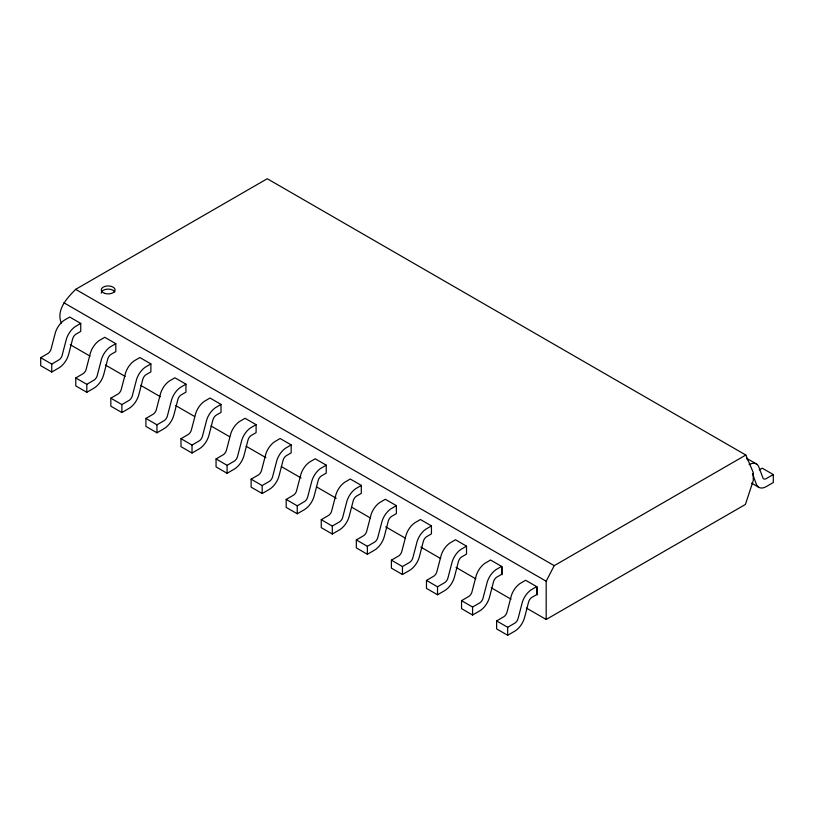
<?xml version="1.0" encoding="UTF-8"?>
<svg xmlns="http://www.w3.org/2000/svg" width="814" height="814" viewBox="0 0 814 814"><rect width="100%" height="100%" fill="white"/><g stroke="black" fill="none" stroke-linecap="round" stroke-linejoin="round"><path stroke-width="1.22" d="M526.393 608.058L546.184 619.474L745.41 504.456L753.276 480.545L753.276 472.568L745.828 455.036L267.267 178.734L75.651 289.357C67.084 298.036 55.871 309.869 61.345 323.097M546.184 619.474L546.184 581.216L554.222 565.659L745.828 455.036M80.739 323.412L75.01 326.78A14.967 8.639 -60 0 0 66.524 338.634L62.047 355.718A5.138 2.971 -60 0 1 59.127 359.778L51.75 364.072L40.7 357.692L40.7 365.669L51.75 372.039L58.761 367.989A14.917 8.608 -60 0 0 68.702 354.161L72.629 338.909A5.189 2.991 -60 0 1 76.099 334.076L80.739 331.39L80.739 323.412L69.699 317.043L63.96 320.401A14.967 8.639 -60 0 0 55.474 332.254L50.997 349.348A5.138 2.971 -60 0 1 48.087 353.398L40.7 357.692M115.812 343.661L110.083 347.029A14.967 8.639 -60 0 0 101.587 358.882L97.11 375.966A5.138 2.971 -60 0 1 94.2 380.026L86.813 384.32L75.773 377.94L75.773 385.917L86.813 392.287L93.834 388.237A14.917 8.608 -60 0 0 103.765 374.409L107.702 359.157A5.189 2.991 -60 0 1 111.162 354.314L115.812 351.638L115.812 343.661L104.762 337.291L99.033 340.649A14.967 8.639 -60 0 0 90.547 352.503L86.07 369.597A5.138 2.971 -60 0 1 83.16 373.646L75.773 377.94M150.885 363.909L145.146 367.277A14.967 8.639 -60 0 0 136.66 379.131L132.183 396.214A5.138 2.971 -60 0 1 129.273 400.274L121.886 404.568L110.836 398.188L110.836 406.166L121.886 412.535L128.897 408.486A14.917 8.608 -60 0 0 138.838 394.648L142.776 379.405A5.189 2.991 -60 0 1 146.235 374.562L150.885 371.886L150.885 363.909L139.835 357.539L134.107 360.897A14.967 8.639 -60 0 0 125.61 372.751L121.133 389.845A5.138 2.971 -60 0 1 118.223 393.895L110.836 398.188M185.948 384.157L180.22 387.525A14.967 8.639 -60 0 0 171.734 399.379L167.257 416.463A5.138 2.971 -60 0 1 164.347 420.523L156.96 424.816L145.91 418.437L145.91 426.414L156.96 432.783L163.97 428.734A14.917 8.608 -60 0 0 173.911 414.896L177.839 399.654A5.189 2.991 -60 0 1 181.308 394.81L185.948 392.134L185.948 384.157L174.908 377.788L169.17 381.145A14.967 8.639 -60 0 0 160.684 392.999L156.207 410.093A5.138 2.971 -60 0 1 153.297 414.143L145.91 418.437M221.021 404.405L215.293 407.773A14.967 8.639 -60 0 0 206.797 419.627L202.32 436.711A5.138 2.971 -60 0 1 199.41 440.771L192.023 445.065L180.983 438.685L180.983 446.662L192.023 453.032L199.043 448.982A14.917 8.608 -60 0 0 208.984 435.144L212.912 419.892A5.189 2.991 -60 0 1 216.371 415.059L221.021 412.383L221.021 404.405L209.981 398.026L204.243 401.394A14.967 8.639 -60 0 0 195.757 413.247L191.28 430.331A5.138 2.971 -60 0 1 188.37 434.391L180.983 438.685M256.095 424.654L250.356 428.022A14.967 8.639 -60 0 0 241.87 439.875L237.393 456.959A5.138 2.971 -60 0 1 234.483 461.009L227.096 465.313L216.056 458.933L216.056 466.9L227.096 473.28L234.117 469.23A14.917 8.608 -60 0 0 244.047 455.392L247.985 440.14A5.189 2.991 -60 0 1 251.445 435.307L256.095 432.631L256.095 424.654L245.045 418.274L239.316 421.642A14.967 8.639 -60 0 0 230.83 433.496L226.353 450.58A5.138 2.971 -60 0 1 223.433 454.639L216.056 458.933M291.168 444.902L285.429 448.27A14.967 8.639 -60 0 0 276.943 460.124L272.466 477.208A5.138 2.971 -60 0 1 269.556 481.257L262.169 485.561L251.119 479.181L251.119 487.148L262.169 493.528L269.18 489.479A14.917 8.608 -60 0 0 279.121 475.641L283.058 460.388A5.189 2.991 -60 0 1 286.518 455.555L291.168 452.879L291.168 444.902L280.118 438.522L274.389 441.89A14.967 8.639 -60 0 0 265.893 453.744L261.416 470.828A5.138 2.971 -60 0 1 258.506 474.888L251.119 479.181M326.231 465.15L320.502 468.518A14.967 8.639 -60 0 0 312.016 480.372L307.539 497.456A5.138 2.971 -60 0 1 304.629 501.505L297.242 505.809L286.192 499.43L286.192 507.397L297.242 513.776L304.253 509.727A14.917 8.608 -60 0 0 314.194 495.889L318.121 480.636A5.189 2.991 -60 0 1 321.591 475.803L326.231 473.127L326.231 465.15L315.191 458.77L309.452 462.138A14.967 8.639 -60 0 0 300.966 473.992L296.489 491.076A5.138 2.971 -60 0 1 293.579 495.136L286.192 499.43M361.304 485.398L355.576 488.766A14.967 8.639 -60 0 0 347.079 500.62L342.602 517.704A5.138 2.971 -60 0 1 339.692 521.754L332.305 526.058L321.265 519.678L321.265 527.645L332.305 534.025L339.326 529.975A14.917 8.608 -60 0 0 349.257 516.137L353.195 500.885A5.189 2.991 -60 0 1 356.654 496.052L361.304 493.365L361.304 485.398L350.254 479.019L344.526 482.387A14.967 8.639 -60 0 0 336.04 494.24L331.563 511.324A5.138 2.971 -60 0 1 328.653 515.384L321.265 519.678M396.377 505.647L390.639 509.015A14.967 8.639 -60 0 0 382.153 520.868L377.676 537.952A5.138 2.971 -60 0 1 374.766 542.002L367.379 546.306L356.329 539.926L356.329 547.893L367.379 554.273L374.389 550.223A14.917 8.608 -60 0 0 384.33 536.385L388.268 521.133A5.189 2.991 -60 0 1 391.727 516.3L396.377 513.614L396.377 505.647L385.327 499.267L379.599 502.635A14.967 8.639 -60 0 0 371.103 514.489L366.626 531.573A5.138 2.971 -60 0 1 363.716 535.632L356.329 539.926M431.44 525.895L425.712 529.253A14.967 8.639 -60 0 0 417.226 541.117L412.749 558.201A5.138 2.971 -60 0 1 409.839 562.25L402.452 566.544L391.402 560.174L391.402 568.141L402.452 574.521L409.462 570.472A14.917 8.608 -60 0 0 419.403 556.634L423.341 541.381A5.189 2.991 -60 0 1 426.801 536.548L431.44 533.862L431.44 525.895L420.4 519.515L414.662 522.883A14.967 8.639 -60 0 0 406.176 534.737L401.699 551.821A5.138 2.971 -60 0 1 398.789 555.87L391.402 560.174M466.514 546.143L460.785 549.501A14.967 8.639 -60 0 0 452.289 561.365L447.812 578.449A5.138 2.971 -60 0 1 444.902 582.498L437.525 586.792L426.475 580.423L426.475 588.39L437.525 594.769L444.536 590.72A14.917 8.608 -60 0 0 454.477 576.882L458.404 561.629A5.189 2.991 -60 0 1 461.874 556.796L466.514 554.11L466.514 546.143L455.474 539.763L449.735 543.131A14.967 8.639 -60 0 0 441.249 554.985L436.772 572.069A5.138 2.971 -60 0 1 433.862 576.119L426.475 580.423M501.587 566.391L495.848 569.749A14.967 8.639 -60 0 0 487.362 581.613L482.885 598.697A5.138 2.971 -60 0 1 479.975 602.747L472.588 607.041L461.548 600.671L461.548 608.638L472.588 615.018L479.609 610.968A14.917 8.608 -60 0 0 489.54 597.13L493.477 581.878A5.189 2.991 -60 0 1 496.937 577.045L501.587 574.358L501.587 566.391L490.537 560.012L484.808 563.38A14.967 8.639 -60 0 0 476.322 575.233L471.845 592.317A5.138 2.971 -60 0 1 468.935 596.367L461.548 600.671M536.66 586.64L530.921 589.997A14.967 8.639 -60 0 0 522.435 601.851L517.958 618.945A5.138 2.971 -60 0 1 515.048 622.995L507.661 627.289L496.611 620.919L496.611 628.886L507.661 635.266L514.672 631.216A14.917 8.608 -60 0 0 524.613 617.378L528.551 602.126A5.189 2.991 -60 0 1 532.01 597.293L536.66 594.607L536.66 586.64L525.61 580.26L519.881 583.628A14.967 8.639 -60 0 0 511.385 595.482L506.908 612.566A5.138 2.971 -60 0 1 503.998 616.615L496.611 620.919M759.32 469.882L762.25 468.182L773.3 474.562L773.3 482.539L766.289 486.589A14.917 8.608 -60 0 1 756.348 484.228L752.411 473.514M773.3 474.562L765.913 478.795A5.138 2.971 -60 0 1 763.003 478.103L758.526 466.188A14.967 8.639 -60 0 0 750.04 464.133L749.124 464.601M746.58 458.282L756.705 464.122M751.546 483.109L758.577 487.169M75.651 289.357L554.222 565.659M63.889 302.767L546.184 581.216M70.238 344.698L90.028 356.115M105.413 364.998L125.193 376.424M140.588 385.307L160.368 396.733M175.763 405.616L194.444 416.402M210.938 425.926L229.619 436.711M246.103 446.235L265.893 457.651M281.278 466.544L301.068 477.96M316.453 486.843L336.243 498.27M351.628 507.153L370.319 517.938M385.704 526.831L405.484 538.247M420.879 547.13L440.659 558.557M456.054 567.439L475.834 578.866M491.229 587.749L511.009 599.175M537.209 586.955L537.209 594.932M507.661 627.289L507.661 635.266M502.136 566.707L502.136 574.684M472.588 607.041L472.588 615.018M437.525 586.792L437.525 594.769M402.452 566.544L402.452 574.521M367.379 546.306L367.379 554.273M332.305 526.058L332.305 534.025M297.242 505.809L297.242 513.776M262.169 485.561L262.169 493.528M227.096 465.313L227.096 473.28M192.023 445.065L192.023 453.032M156.96 424.816L156.96 432.783M121.886 404.568L121.886 412.535M86.813 384.32L86.813 392.287M51.75 364.072L51.75 372.039M101.262 293.111A6.909 3.989 0 0 1 107.265 289.153A6.909 3.989 0 0 1 114.845 292.073M746.967 458.994A14.967 8.639 -60 0 1 747.476 459.808M104.711 293.376A6.909 3.989 0 0 0 115.079 289.926A6.909 3.989 0 0 0 104.711 286.467A6.909 3.989 0 0 0 104.711 293.376"/></g></svg>
